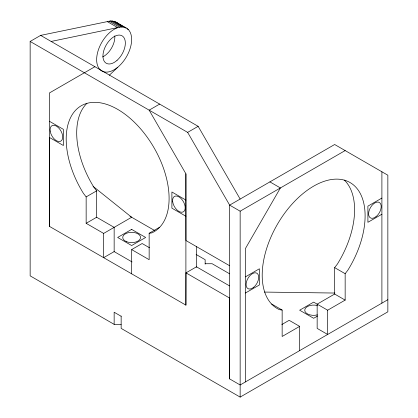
<?xml version="1.0" encoding="UTF-8"?>
<svg xmlns="http://www.w3.org/2000/svg" width="418" height="418" viewBox="0 0 418 418"><rect width="100%" height="100%" fill="white"/><g stroke="black" fill="none" stroke-linecap="round" stroke-linejoin="round"><path stroke-width="0.63" d="M229.513 285.881L196.486 266.809L185.984 272.87L185.9 305.135L49.397 226.347L49.397 92.979L94.896 66.708M93.068 186.323L131.649 217.255L103.648 233.422L86.15 223.316L86.15 196.904L83.433 193.377A72.763 42.009 60 0 1 80.569 106.162A72.763 42.009 60 0 1 154.723 148.97A72.763 42.009 60 0 1 151.859 232.878L149.148 233.275L149.148 259.688L131.649 249.588L131.649 273.837M185.9 305.156L185.9 173.81L149.148 110.153L159.65 104.092M196.397 267.295L196.397 246.526M229.649 378.912L229.649 205.128L334.651 144.508L387.852 175.22L387.852 311.823L240.151 397.1L240.151 384.978L229.649 378.912L229.649 298.081L185.984 272.87M317.57 316.029L313.652 318.291L299.649 310.208L313.652 302.125L327.649 310.208L327.649 334.457L317.152 328.396L317.152 304.147L334.651 294.042L334.651 267.63L337.363 264.103A72.763 42.009 -60 0 0 344.348 180.106M327.649 310.208L345.153 300.103L345.153 273.691L347.865 270.164A72.763 42.009 -60 0 0 350.728 182.948A72.763 42.009 -60 0 0 276.575 225.762A72.763 42.009 -60 0 0 279.438 309.67L282.15 310.062L282.15 336.48L299.649 326.374L299.649 350.624M109.328 75.214L119.558 65.626A24.751 14.29 -60 0 0 131.649 39.428C131.644 35.425 130.552 30.979 127.156 28.502L115.358 21.694L110.765 20.9L40.645 35.389L30.148 41.45L30.148 275.854L114.151 324.352L121.147 324.352M30.148 41.45L187.651 132.381L198.148 126.32L240.151 199.067M86.15 196.904L96.647 190.843L93.935 187.311A72.763 42.009 60 0 1 86.949 103.319M86.15 223.316L96.647 217.255L114.151 227.361L114.151 251.61L103.648 257.671L103.648 233.422M149.148 233.275L159.65 227.214M131.649 249.588L142.146 243.522L149.487 247.759M187.651 132.381L229.649 205.128L240.151 211.189L345.153 150.569M245.403 276.868L259.4 268.784L259.4 284.951L245.403 293.034M381.9 198.059L367.903 206.142L367.903 222.308L381.9 214.225M281.81 324.551L289.151 320.313L299.649 326.374M387.852 299.701L240.151 384.978L240.151 211.189M125.86 27.755L122.897 26.982L119.558 27.191L51.148 41.45M205.149 263.732L212.151 263.732L229.607 273.811M264.416 292.067L334.917 293.049M113.936 21.182L124.433 27.243M124.992 27.567L126.095 28.205M127.203 28.842L128.305 29.479M112.4 20.916L122.897 26.982M110.765 20.9L121.267 26.961M109.056 21.13L119.558 27.191M107.285 21.605L117.787 27.666A24.751 14.29 -60 0 0 96.647 59.638A24.751 14.29 -60 0 0 117.787 67.199M40.645 35.389L198.148 126.32M269.903 181.887L280.4 187.954L245.403 248.574L245.403 381.942M334.651 267.63L345.153 273.691M49.397 121.267L63.395 129.35L63.395 145.516L49.397 137.433L49.397 226.347M185.9 200.076L171.897 191.993L171.897 208.159L185.9 216.242M334.651 294.042L345.153 300.103M229.649 265.749L185.942 240.528L185.9 173.81M129.993 216.299L154.832 230.637M196.105 254.468L205.149 259.688L205.149 264.155M271.648 304.001L282.15 310.062M114.046 251.542L132.098 261.955M121.147 316.269L114.151 312.23L114.151 324.352M240.151 397.1L121.147 328.396L121.147 316.06M116.653 22.441L117.421 23.095M381.9 171.788L381.9 303.139M96.647 190.843L96.647 217.255M114.804 35.901A15.837 9.144 -60 0 1 102.671 56.916M317.419 314.869A8.909 5.141 0 0 1 304.743 310.208A8.909 5.141 0 0 1 317.419 305.548M131.649 229.377L117.651 237.461L131.649 245.544L145.647 237.461L131.649 229.377M126.539 241.677A8.909 5.141 0 0 0 140.526 237.91A8.909 5.141 0 0 0 127.882 232.8A8.909 5.141 0 0 0 126.539 241.677M375.996 216.712A8.909 5.141 -60 0 0 379.727 202.72A8.909 5.141 -60 0 0 368.979 211.111A8.909 5.141 -60 0 0 375.996 216.712M253.496 287.438A8.909 5.141 -60 0 0 257.227 273.445A8.909 5.141 -60 0 0 246.479 281.836A8.909 5.141 -60 0 0 253.496 287.438M117.045 60.349A15.837 9.144 -60 0 0 122.066 35.817A15.837 9.144 -60 0 0 103.33 52.433A15.837 9.144 -60 0 0 117.045 60.349M172.697 201.8A8.909 5.141 60 0 0 182.948 212.03A8.909 5.141 60 0 0 181.051 198.529A8.909 5.141 60 0 0 172.697 201.8M50.191 131.074A8.909 5.141 60 0 0 60.448 141.305A8.909 5.141 60 0 0 58.551 127.803A8.909 5.141 60 0 0 50.191 131.074"/></g></svg>
